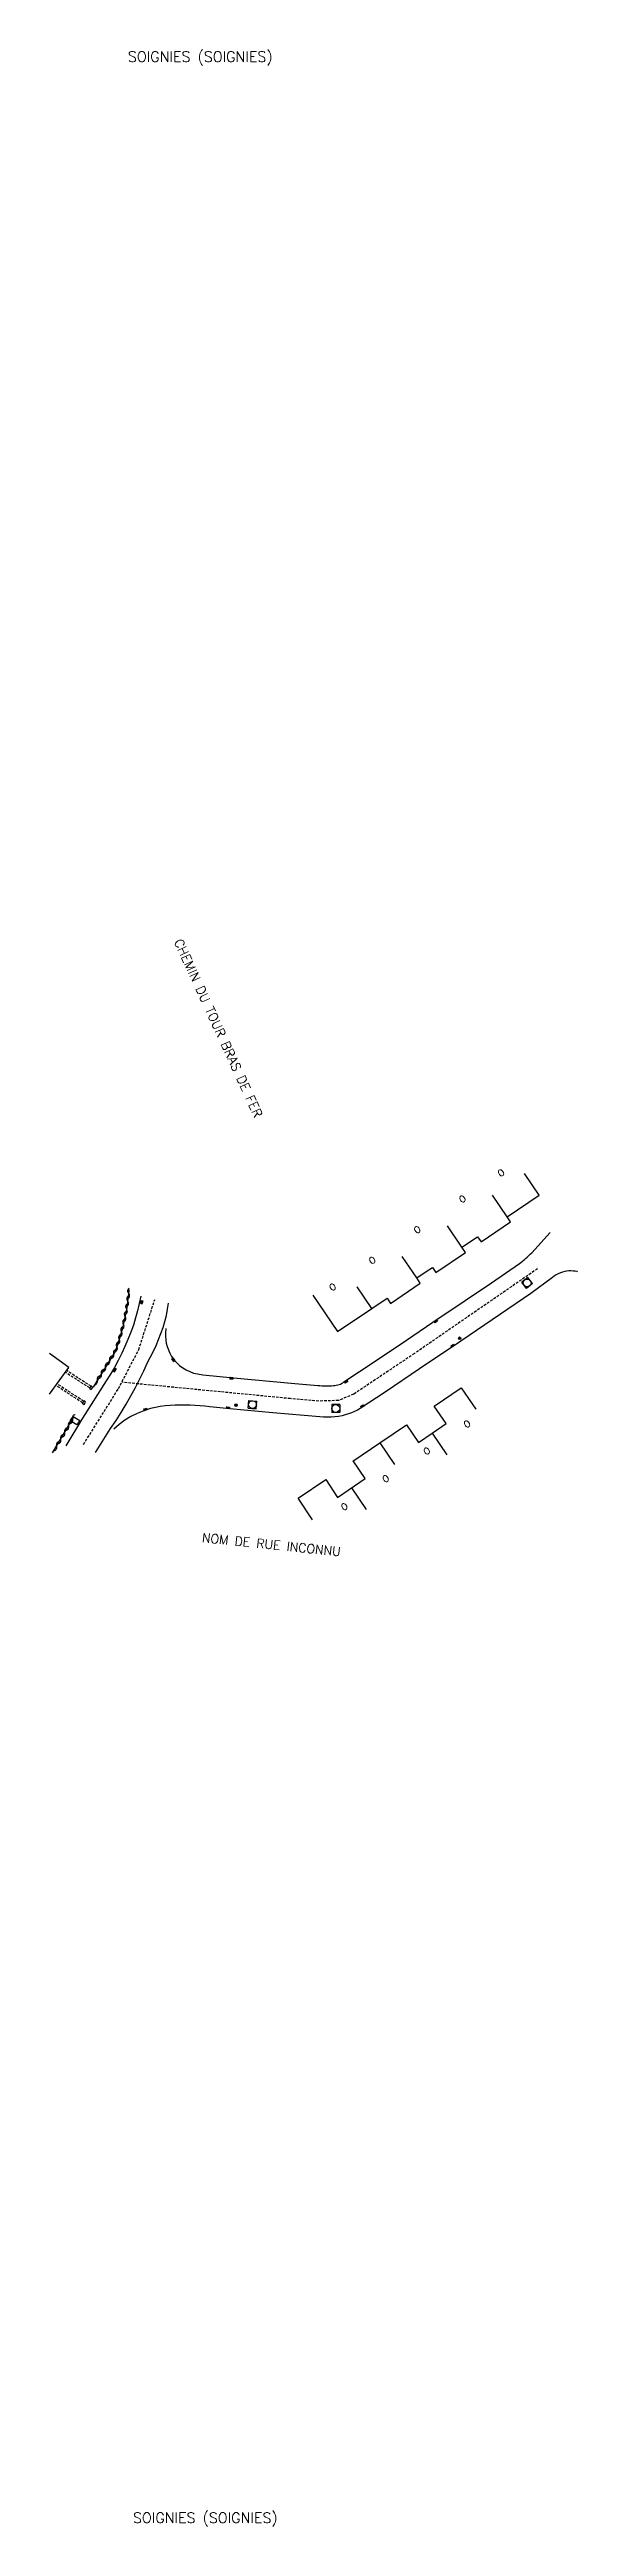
# Model space of a CAD drawing. Header units: millimetres. Extents: x 128000 to 128900, y 140262 to 140987.
# Drawn here: x 128000 to 128101.4, y 140511.9 to 140987.4 of the extents above.
import ezdxf
from ezdxf.enums import TextEntityAlignment as Align

# ---------------------------------------------------------------- set-up
doc = ezdxf.new("R2010")
doc.units = ezdxf.units.MM
doc.linetypes.add('DASHED', pattern=[0.75, 0.5, -0.25])
doc.layers.get('0').update_dxf_attribs({"linetype": 'CONTINUOUS'})
for name, color, linetype in [('W0001', 6, 'DASHED'), ('W0008', 7, 'CONTINUOUS'), ('W0100', 7, 'CONTINUOUS'), ('W0112', 1, 'DASHED'), ('W0310', 3, 'CONTINUOUS'), ('W0400', 7, 'CONTINUOUS'), ('W0420', 7, 'CONTINUOUS'), ('W0856', 7, 'CONTINUOUS'), ('W0980', 7, 'CONTINUOUS'), ('W0989', 7, 'CONTINUOUS'), ('W0991', 7, 'CONTINUOUS'), ('W1102', 7, 'CONTINUOUS'), ('W1471', 7, 'CONTINUOUS')]:
    doc.layers.add(name, color=color, linetype=linetype)
doc.styles.get("Standard").update_dxf_attribs({"font": 'romans.shx', "width": 0.85})

# ---------------------------------------------------------------- blocks, each defined once
blk = doc.blocks.new('T400')
for p, q in [((-0.15, 0.3), (0.15, 0.3)), ((-0.15, -0.25), (-0.15, 0.3)), ((-0.15, 0.15), (0.15, 0.15)), ((-0.15, 0), (0.15, 0)), ((0.15, 0.3), (0.15, -0.25)), ((-0.15, -0.15), (0.15, -0.15)), ((-0.15, -0.25), (-0.15, -0.3)), ((-0.15, -0.3), (0.15, -0.3)), ((0.15, -0.3), (0.15, -0.25))]:
    blk.add_line(p, q)
blk = doc.blocks.new('T420')
for p, q in [((0.75, 0.75), (-0.75, 0.75)), ((-0.75, 0.75), (-0.75, -0.75)), ((0.75, 0.75), (0.75, -0.75)), ((0.75, -0.75), (-0.75, -0.75))]:
    blk.add_line(p, q)
blk.add_ellipse((0, 0), major_axis=(-0.53, 0.53), ratio=1, start_param=3.926991, end_param=10.210176)
blk = doc.blocks.new('T1471')
at = {"color": 0, "linetype": 'Continuous', "flags": 128}
blk.add_lwpolyline([(-0.75, -0.5), (-0.75, 0.5), (0.75, 0.5), (0.75, -0.5), (-0.75, -0.5)], dxfattribs=at)
blk = doc.blocks.new('T856')
for p, q in [((-0.125, 0), (0.125, 0)), ((0, 0.125), (0, -0.125))]:
    blk.add_line(p, q)
blk.add_ellipse((0, 0), major_axis=(-0.177, 0.177), ratio=1, start_param=3.9269908, end_param=10.2101761)
blk = doc.blocks.new('t310o')
at = {"color": 0, "linetype": 'Continuous'}
for centre, start, end in [((-0.5, 0.38), 216.8699, 323.1304), ((0.5, -0.37), 36.8699, 143.1303)]:
    blk.add_arc(centre, 0.625, start, end, dxfattribs=at)

msp = doc.modelspace()

# ---------------------------------------------------------------- linework, layer by layer
at = {"layer": 'W0001'}
for points in [[(128093.71, 140753.37), (128093.71, 140753.37), (128070.08, 140737.1), (128058.38, 140729.28), (128055.48, 140728.07), (128051.71, 140727.98), (128046.24, 140728.44), (128013.86, 140731.58)], [(128006.53, 140719.64), (128013.24, 140730.38), (128017.14, 140737.85), (128020.22, 140747.48)]]:
    msp.add_lwpolyline(points, dxfattribs=at)
at = {"layer": 'W0008'}
for points in [[(128022.35, 140741.89), (128022.35, 140741.81), (128022.28, 140741.13), (128022.26, 140740.45), (128022.31, 140739.76), (128022.42, 140739.09), (128022.59, 140738.42), (128022.82, 140737.78), (128023.1, 140737.15), (128023.45, 140736.56), (128023.89, 140735.93), (128024.4, 140735.35), (128024.97, 140734.82), (128025.59, 140734.36), (128026.25, 140733.95), (128026.95, 140733.62), (128027.68, 140733.36), (128028.43, 140733.18), (128029.43, 140732.99), (128035.35, 140732.42), (128046.42, 140731.41), (128051.55, 140730.99), (128051.93, 140730.95), (128052.31, 140730.91), (128052.69, 140730.89), (128053.06, 140730.88), (128053.43, 140730.88), (128053.8, 140730.9), (128054.17, 140730.92), (128054.53, 140730.96), (128054.8, 140730.98), (128055.07, 140731.03), (128055.34, 140731.08), (128055.61, 140731.15), (128055.85, 140731.24), (128056.09, 140731.36), (128056.32, 140731.49), (128056.54, 140731.64), (128062.53, 140735.62), (128068.53, 140739.67), (128073.64, 140743.14), (128079.81, 140747.29), (128084.87, 140750.65), (128090.23, 140754.36), (128090.53, 140754.6), (128090.83, 140754.84), (128091.12, 140755.08), (128091.41, 140755.33), (128091.71, 140755.61), (128092.01, 140755.88), (128092.31, 140756.17), (128092.59, 140756.46), (128096.12, 140760.3)], [(128101.39, 140752.8), (128101.3, 140752.82), (128100.92, 140752.89), (128100.53, 140752.94), (128100.14, 140752.96), (128099.75, 140752.95), (128099.36, 140752.92), (128098.98, 140752.85), (128098.54, 140752.74), (128098.11, 140752.59), (128097.69, 140752.41), (128097.29, 140752.2), (128096.91, 140751.95), (128096.56, 140751.67), (128092.45, 140748.64), (128086.59, 140744.66), (128078.99, 140739.5), (128071.03, 140734.13), (128064.43, 140729.68), (128059.67, 140726.56), (128059.12, 140726.25), (128058.56, 140725.97), (128057.98, 140725.72), (128057.39, 140725.5), (128056.79, 140725.31), (128056.18, 140725.16), (128055.48, 140725.02), (128054.77, 140724.93), (128054.06, 140724.87), (128053.35, 140724.86), (128052.63, 140724.9), (128051.92, 140724.97), (128042.88, 140725.72), (128034.65, 140726.5), (128030.8, 140726.85), (128029.85, 140726.98), (128028.9, 140727.08), (128027.94, 140727.15), (128026.99, 140727.2), (128026.03, 140727.21), (128025.08, 140727.2), (128024.12, 140727.19), (128023.16, 140727.15), (128022.21, 140727.06), (128021.26, 140726.93), (128020.32, 140726.76), (128019.39, 140726.55), (128018.1, 140726.13), (128016.84, 140725.61), (128015.63, 140724.99), (128014.47, 140724.28), (128013.37, 140723.49), (128012.33, 140722.61)], [(128017.52, 140748.13), (128017.52, 140748.13), (128017.24, 140746.72), (128016.91, 140745.32), (128016.53, 140743.93), (128016.1, 140742.56), (128015.61, 140741.18), (128015.07, 140739.81), (128014.49, 140738.46), (128013.87, 140737.14), (128013.18, 140735.78), (128012.46, 140734.44), (128011.69, 140733.13), (128010.88, 140731.84), (128006.33, 140724.7), (128003.12, 140719.38)], [(128008.83, 140718.08), (128011.74, 140722.73), (128012.77, 140724.26), (128013.76, 140725.81), (128014.72, 140727.38), (128015.64, 140728.98), (128016.48, 140730.55), (128017.29, 140732.14), (128018.08, 140733.75), (128018.84, 140735.36), (128019.4, 140736.45), (128019.94, 140737.55), (128020.45, 140738.67), (128020.93, 140739.79), (128021.39, 140740.93), (128021.82, 140742.08), (128022.16, 140743.24), (128022.44, 140744.41), (128022.68, 140745.59), (128022.88, 140746.78)]]:
    msp.add_lwpolyline(points, dxfattribs=at)
at = {"layer": 'W0100'}
for points in [[(128050.54, 140748.29), (128055.29, 140741.3), (128061.89, 140745.75), (128064.82, 140747.74), (128065.49, 140746.73), (128071.2, 140750.61), (128070.53, 140751.6), (128072.33, 140752.83), (128073.54, 140753.64), (128074.2, 140752.64), (128079.88, 140756.49), (128079.2, 140757.5), (128082.19, 140759.53), (128082.87, 140758.52), (128088.55, 140762.37), (128087.88, 140763.37), (128094.02, 140767.52), (128091.22, 140771.67)], [(128000, 140729.28), (128003.7, 140734.42), (128000, 140737.09)], [(128050.53, 140705.16), (128047.73, 140709.31), (128053.05, 140712.89), (128055.33, 140709.49), (128060.64, 140713.1), (128058.34, 140716.49), (128058.46, 140716.57), (128063.44, 140719.95), (128068.58, 140723.44), (128070.88, 140720.05), (128073.49, 140721.82), (128076.15, 140723.65), (128073.87, 140727.02), (128079.03, 140730.53), (128081.84, 140726.4)]]:
    msp.add_lwpolyline(points, dxfattribs=at)
at = {"layer": 'W0112'}
for points in [[(128007.72, 140730.49), (128003.03, 140733.48)], [(128007.97, 140730.82), (128003.28, 140733.83)], [(128006.34, 140727.62), (128001.23, 140730.99)], [(128006.55, 140727.96), (128001.43, 140731.27)]]:
    msp.add_lwpolyline(points, dxfattribs=at)
for points in [[(128006.59, 140728.02), (128006.29, 140727.54), (128006.64, 140727.32), (128006.94, 140727.8)], [(128008.01, 140730.18), (128008.34, 140730.61), (128008.01, 140730.87), (128007.68, 140730.43)]]:
    msp.add_lwpolyline(points, close=True, dxfattribs=at)
at = {"layer": 'W0310'}
for points in [[(128015.21, 140749.37), (128015.23, 140749.09), (128015.07, 140747.68), (128014.88, 140746.27), (128014.64, 140744.87), (128014.35, 140743.48), (128013.99, 140741.95), (128013.57, 140740.44), (128013.11, 140738.94), (128012.59, 140737.46), (128008.37, 140730.67)], [(128000.6, 140718.04), (128004.67, 140724.92)]]:
    msp.add_lwpolyline(points, dxfattribs=at)
at = {"layer": 'W1102'}
for points in [[(128087.88, 140763.37), (128085.07, 140767.51)], [(128079.2, 140757.5), (128076.4, 140761.64)], [(128070.53, 140751.6), (128067.71, 140755.73)], [(128061.89, 140745.75), (128059.1, 140749.9)], [(128063.44, 140719.95), (128066.25, 140715.82)], [(128073.49, 140721.82), (128076.29, 140717.68)], [(128057.98, 140711.29), (128060.79, 140707.16)]]:
    msp.add_lwpolyline(points, dxfattribs=at)

# ---------------------------------------------------------------- block references
at = {"layer": 'W0310'}
for p, rotation in [((128015, 140747.15), 262.0684056651804), ((128015.18, 140748.64), 263.8574684549918), ((128013.8, 140741.27), 254.6324793034206), ((128014.17, 140742.72), 256.6079922258901), ((128014.5, 140744.19), 258.4902800799197), ((128014.77, 140745.66), 260.2793428732617), ((128012.32, 140737.04), 238.1580665962261), ((128012.92, 140738.41), 250.6814534614769), ((128013.38, 140739.83), 252.6569663852431), ((128009.16, 140731.94), 238.1580665962261), ((128009.95, 140733.21), 238.1580665962261), ((128010.74, 140734.49), 238.1580665962261), ((128011.53, 140735.76), 238.1580665962261), ((128003.66, 140723.21), 59.37249942859535), ((128004.42, 140724.5), 59.37249942859535), ((128001.37, 140719.33), 59.37249942859535), ((128002.13, 140720.63), 59.37249942859535), ((128002.9, 140721.92), 59.37249942859535)]:
    msp.add_blockref('t310o', p, dxfattribs=dict(at, rotation=rotation))
at = {"layer": 'W0400'}
for p, rotation in [((128017.72, 140746.95), 348.8489151272692), ((128074.14, 140743.25), 302.3076731476244), ((128077.39, 140738.59), 304.5851465593033), ((128012.51, 140733.94), 331.3187915172327), ((128023.76, 140735.91), 35.83118976600433), ((128034.91, 140732.34), 266.5948309021957), ((128056.93, 140731.69), 303.691496903197), ((128018.41, 140726.39), 289.5689427677987), ((128034.28, 140726.7), 264.896132003514), ((128060.08, 140726.98), 300.9637565320735)]:
    msp.add_blockref('T400', p, dxfattribs=dict(at, rotation=rotation))
at = {"layer": 'W0420'}
for p, rotation in [((128091.72, 140750.66), 307.2113695748645), ((128038.98, 140727.29), 174.935673883928)]:
    msp.add_blockref('T420', p, dxfattribs=dict(at, rotation=rotation))
msp.add_blockref('T420', (128054.97, 140726.55), dxfattribs=at)
at = {"layer": 'W0856'}
for p in [(128078.76, 140740.03), (128035.81, 140727.17)]:
    msp.add_blockref('T856', p, dxfattribs=at)
at = {"layer": 'W1471', "rotation": 328.1921479879232}
msp.add_blockref('T1471', (128004.89, 140724.22), dxfattribs=at)

# ---------------------------------------------------------------- texts
at = {"layer": 'W0980'}
for p in [(128028.95, 140985.89), (128029.92, 140513.47)]:
    msp.add_text('SOIGNIES (SOIGNIES)', height=2, dxfattribs=at).set_placement(p, align=Align.MIDDLE)
at = {"layer": 'W0989', "linetype": 'Continuous'}
msp.add_text('CHEMIN DU TOUR BRAS DE FER', height=1.75, rotation=294.545, dxfattribs=at).set_placement((128023.88, 140816.19))
at = {"layer": 'W0989'}
msp.add_text('NOM DE RUE INCONNU', height=1.75, rotation=354.0975, dxfattribs=at).set_placement((128029.29, 140701.8), align=Align.MIDDLE_LEFT)
at = {"layer": 'W0991'}
for rotation, p in [(30.65, (128087.03, 140771.25)), (30.6733, (128079.62, 140766.23)), (30.8189, (128070.93, 140760.34)), (30.6884, (128062.29, 140754.47)), (30.5828, (128054.68, 140749.33)), (30.5828, (128080.51, 140723.05)), (30.5828, (128072.77, 140717.85)), (30.5828, (128064.89, 140712.54)), (30.5828, (128056.94, 140707.16))]:
    msp.add_text('O', height=1.25, rotation=rotation, dxfattribs=at).set_placement(p, align=Align.CENTER)

doc.saveas('drawing.dxf')
